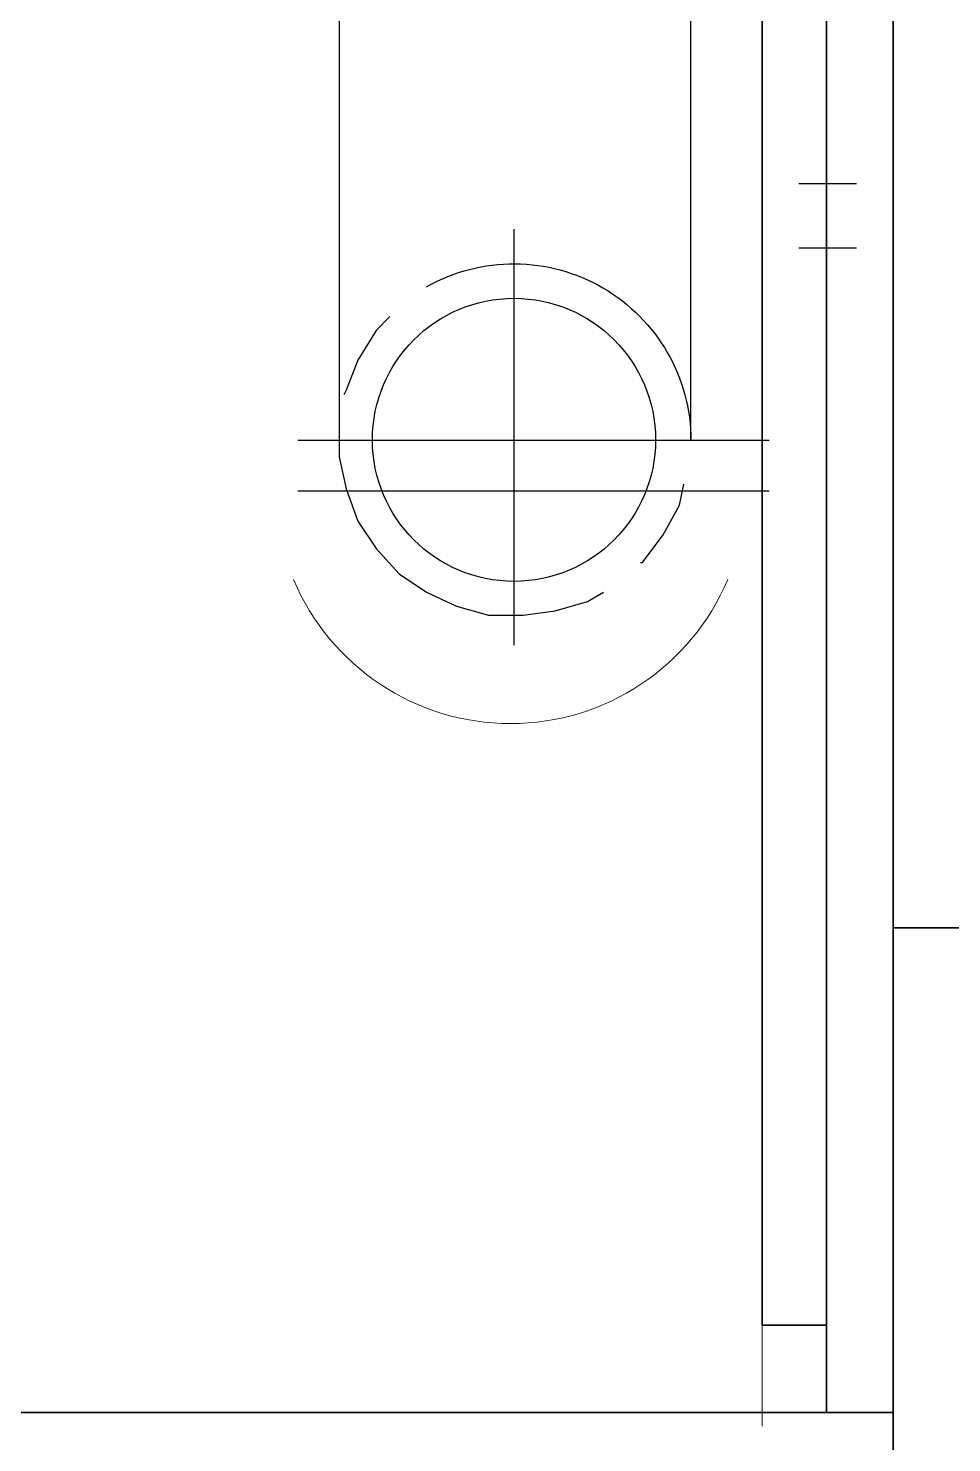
# Model space of a CAD drawing. Header units: millimetres. Extents: x 25096 to 30217, y 6541 to 10165.
# Drawn here: x 27507.9 to 27558.5, y 7006.6 to 7084.1 of the extents above; entities that cross this region are included whole.
import ezdxf

# ---------------------------------------------------------------- set-up
doc = ezdxf.new("R2010")
doc.units = ezdxf.units.MM
doc.layers.add('Equipment', color=123, linetype='Continuous')

# ---------------------------------------------------------------- blocks, each defined once
blk = doc.blocks.new('A$C970bf4b1')
at = {"layer": 'Equipment', "lineweight": 35}
for points in [[(-10834.89, 2117.97), (-8699.98, 2117.97), (-8699.98, 361.99), (-10834.89, 361.99)], [(-10865.58, 2072.46), (-10895.22, 2072.46), (-10895.22, 1258.5), (-10865.58, 1258.5)], [(-10834.89, 2072.46), (-10865.58, 2072.46), (-10865.58, 1218.28), (-10834.89, 1218.28)], [(-10775.61, 851), (-10775.61, 1441.62), (-10834.89, 1441.62), (-10834.89, 851)]]:
    blk.add_lwpolyline(points, close=True, dxfattribs=at)
at = {"layer": 'Equipment', "lineweight": 25}
for points in [[(-11089.98, 1915.81), (-11089.98, 1666.01), (-11089.98, 1658.6), (-11086.8, 1643.78), (-11081.51, 1628.96), (-11073.04, 1616.26), (-11062.46, 1604.62), (-11049.75, 1596.15), (-11035.99, 1589.8), (-11021.18, 1585.57), (-11005.3, 1585.57), (-10990.48, 1587.68), (-10975.66, 1591.92), (-10968.25, 1596.15)], [(-10865.58, 1727.4), (-10865.58, 1809.96)], [(-10865.58, 1798.32), (-10865.58, 1770.8)], [(-10878.28, 1784.56), (-10851.82, 1784.56)], [(-10865.58, 1768.68), (-10865.58, 1741.16)], [(-11009.53, 1763.39), (-11009.53, 1571.81)], [(-10878.28, 1754.92), (-10851.82, 1754.92)], [(-11066.69, 1723.17), (-11073.04, 1716.82), (-11081.51, 1703.06), (-11086.8, 1689.3), (-11087.86, 1687.18)], [(-10892.04, 1666.01), (-11109.03, 1666.01)], [(-10892.04, 1642.72), (-11109.03, 1642.72)], [(-10951.32, 1609.91), (-10950.26, 1609.91), (-10940.73, 1622.61), (-10933.32, 1636.37), (-10931.21, 1645.9)]]:
    blk.add_lwpolyline(points, dxfattribs=at)
blk.add_lwpolyline([(-11049.75, 1736.93, -0.574083), (-10928.03, 1666.01), (-10928.03, 1915.81)], format="xyb", dxfattribs=at)
at = {"layer": 'Equipment', "lineweight": 20}
for points in [[(-10895.22, 1861.82), (-10895.22, 1812.08)], [(-10834.89, 1841.71), (-10834.89, 1791.97)], [(-10895.22, 1786.67), (-10895.22, 1736.93)], [(-10834.89, 1767.62), (-10834.89, 1716.82)], [(-10895.22, 1712.58), (-10895.22, 1661.78)], [(-10834.89, 1692.47), (-10834.89, 1641.67)], [(-10895.22, 1637.43), (-10895.22, 1586.63)], [(-10834.89, 1617.32), (-10834.89, 1567.57)], [(-10895.22, 1562.28), (-10895.22, 1512.53)], [(-10834.89, 1542.17), (-10834.89, 1492.42)], [(-10895.22, 1487.13), (-10895.22, 1437.38)], [(-10834.89, 1467.02), (-10834.89, 1417.27)], [(-10895.22, 1411.98), (-10895.22, 1362.23)], [(-10834.89, 1391.87), (-10834.89, 1342.12)], [(-10895.22, 1336.83), (-10895.22, 1287.08)], [(-10834.89, 1316.72), (-10834.89, 1266.97)], [(-10895.22, 1261.68), (-10895.22, 1211.93)], [(-10834.89, 1241.57), (-10834.89, 1191.82)]]:
    blk.add_lwpolyline(points, dxfattribs=at)
at = {"layer": 'Equipment', "lineweight": 35}
blk.add_lwpolyline([(-13435.52, 1218.28), (-10834.89, 1218.28)], dxfattribs=at)
at = {"layer": 'Equipment', "lineweight": 25}
blk.add_circle((-11009.51, 1666.39), 65.2, dxfattribs=at)
at = {"layer": 'Equipment', "lineweight": 20}
blk.add_arc((-11011.06, 1644.15), 108.49, 202.8131, 337.1869, dxfattribs=at)

msp = doc.modelspace()

# ---------------------------------------------------------------- block references
at = {"xscale": 0.1189320440123307, "yscale": 0.1189320440123307, "zscale": 0.1189320440123307}
msp.add_blockref('A$C970bf4b1', (28843.901, 6863.372), dxfattribs=at)

doc.saveas('drawing.dxf')
